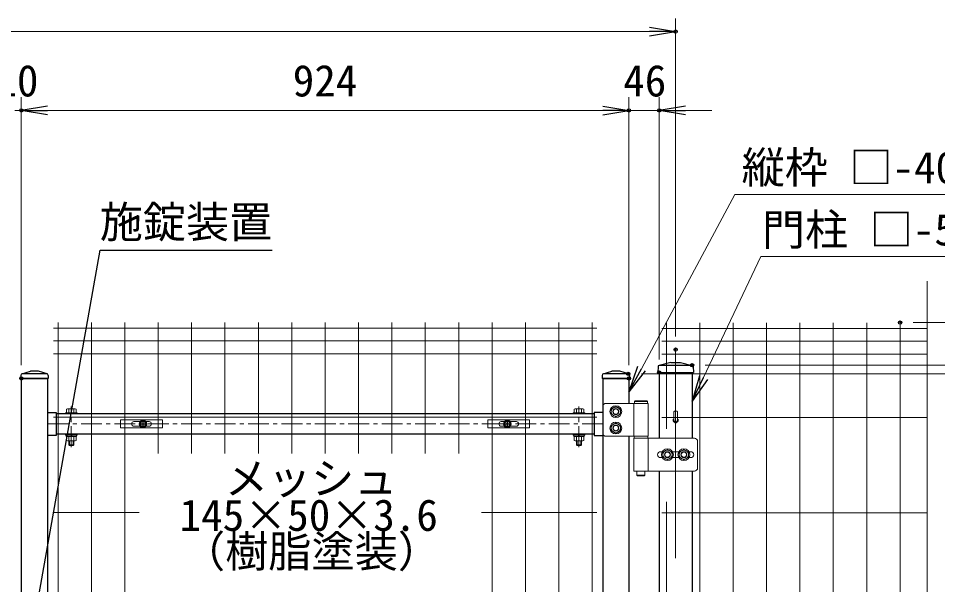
# Model space of a CAD drawing. Units: millimetres, scale not verified. Extents: x -4200 to 4200, y -2970 to 2970.
# Drawn here: x 1196 to 2594, y 779 to 1641 of the extents above; entities that cross this region are included whole.
import ezdxf
from ezdxf.enums import TextEntityAlignment as Align

# ---------------------------------------------------------------- set-up
doc = ezdxf.new("R2010")
doc.units = ezdxf.units.MM
doc.header["$LTSCALE"] = 10
doc.header["$PDMODE"] = 32
doc.header["$PDSIZE"] = 5
doc.linetypes.add('USER1', pattern=[50.8, 31.75, -6.35, 6.35, -6.35])
for name, color, linetype, lineweight in [('0-0_D-STR-TXT', 7, 'Continuous', 13), ('0-1_D-STR1', 1, 'Continuous', 25), ('0-2_D-STR-DIM', 7, 'Continuous', 13), ('0-3_0', 7, 'Continuous', 25), ('0-4_Defpoints', 6, 'Continuous', 25), ('0-8_D-STR3', 3, 'Continuous', 13), ('0-9_D-BMK', 2, 'USER1', 13), ('0-A_D-STR2', 7, 'Continuous', 13)]:
    doc.layers.add(name, color=color, linetype=linetype, lineweight=lineweight)
doc.styles.add('ＭＳ ゴシック', font='')
doc.styles.get('ＭＳ ゴシック').set_extended_font_data('MS Gothic')

# ---------------------------------------------------------------- blocks, each defined once
blk = doc.blocks.new('_Open')
at = {"layer": '0-3_0'}
blk.add_line((-10, 1.667), (0, 0), dxfattribs=at)
blk.add_lwpolyline([(-10, -1.667), (0, 0), (-10, 0)], dxfattribs=at)
blk = doc.blocks.new('U6')
at = {"layer": '0-1_D-STR1'}
for p, q in [((9446.9, 14218.9), (9580, 14260)), ((9700, 14260), (9580, 14260)), ((9833.1, 14218.9), (9700, 14260)), ((18286.9, 14218.9), (18420, 14260)), ((9430, 14196), (9430, 14150)), ((9850, 14150), (9430, 14150)), ((9440, 14150), (9440, 10130)), ((9440, 14150), (9840, 14150)), ((9826, 14220), (9454, 14220)), ((9840, 14150), (9840, 300)), ((9850, 14196), (9850, 14150)), ((18270, 14196), (18270, 14150)), ((18270, 14196), (18270, 14150)), ((18690, 14150), (18270, 14150)), ((18280, 14150), (18280, 300)), ((18280, 14150), (18680, 14150)), ((18666, 14220), (18294, 14220)), ((18680, 14150), (18680, 13770)), ((18690, 14196), (18690, 14150)), ((9840, 13632), (9970, 13632)), ((9970, 13632), (9970, 13283)), ((18150, 13612.5), (9970, 13612.5)), ((18150, 13632), (18150, 13283)), ((18280, 13632), (18150, 13632)), ((9970, 13283), (9840, 13283)), ((18150, 13302.5), (9970, 13302.5)), ((18150, 13283), (18280, 13283)), ((18680, 13270), (18680, 2655))]:
    blk.add_line(p, q, dxfattribs=at)
blk.add_lwpolyline([(18673.1, 14218.9), (18540, 14260), (18420, 14260)], dxfattribs=at)
for centre, start, end in [((9454, 14196), 90, 180), ((9826, 14196), 0, 90), ((18294, 14196), 90, 180), ((18294, 14196), 90, 180), ((18666, 14196), 0, 90)]:
    blk.add_arc(centre, 24, start, end, dxfattribs=at)
at = {"layer": '0-4_Defpoints'}
for centre in [(11290, 13457.5), (16830, 13457.5)]:
    blk.add_circle(centre, 40, dxfattribs=at)
at = {"layer": '0-8_D-STR3'}
for p, q in [((18280, 13720), (18280, 13320)), ((18970, 13770), (18330, 13770)), ((18754, 13770), (18754, 13270)), ((18962, 13800), (18762, 13800)), ((18962, 13770), (18762, 13770)), ((18952, 13810), (18772, 13810)), ((18970, 13770), (18970, 13270)), ((10110, 13628.5), (10110, 13612.5)), ((10110, 13628.5), (10290, 13628.5)), ((10110, 13612.5), (10290, 13612.5)), ((10125, 13628.5), (10125, 13683)), ((10275, 13628.5), (10125, 13628.5)), ((10256.3, 13688.5), (10143.8, 13688.5)), ((10162.5, 13628.5), (10162.5, 13683)), ((10237.5, 13628.5), (10237.5, 13683)), ((10275, 13628.5), (10275, 13683)), ((10290, 13628.5), (10290, 13612.5)), ((17830, 13628.5), (17830, 13612.5)), ((18010, 13628.5), (17830, 13628.5)), ((18010, 13612.5), (17830, 13612.5)), ((17845, 13628.5), (17845, 13683)), ((17845, 13628.5), (17995, 13628.5)), ((17863.7, 13688.5), (17976.2, 13688.5)), ((17882.5, 13628.5), (17882.5, 13683)), ((17957.5, 13628.5), (17957.5, 13683)), ((17995, 13628.5), (17995, 13683)), ((18010, 13628.5), (18010, 13612.5)), ((10110, 13302.5), (10110, 13286.5)), ((10110, 13302.5), (10290, 13302.5)), ((10110, 13286.5), (10290, 13286.5)), ((10203.8, 13266.5), (10192.2, 13286.5)), ((10210.7, 13266.5), (10199.1, 13286.5)), ((10290, 13302.5), (10290, 13286.5)), ((17830, 13302.5), (17830, 13286.5)), ((18010, 13302.5), (17830, 13302.5)), ((18010, 13286.5), (17830, 13286.5)), ((17909.3, 13266.5), (17920.8, 13286.5)), ((17916.2, 13266.5), (17927.8, 13286.5)), ((18010, 13302.5), (18010, 13286.5)), ((10125, 13266.5), (10125, 13207)), ((10143.8, 13201.5), (10256.3, 13201.5)), ((10160, 13138.5), (10160, 13201.5)), ((10162.5, 13266.5), (10162.5, 13207)), ((10170, 13128.5), (10170, 13201.5)), ((10230, 13128.5), (10230, 13201.5)), ((10237.5, 13266.5), (10237.5, 13207)), ((10240, 13138.5), (10240, 13201.5)), ((10275, 13266.5), (10275, 13207)), ((17845, 13266.5), (17845, 13207)), ((17976.2, 13201.5), (17863.7, 13201.5)), ((17880, 13138.5), (17880, 13201.5)), ((17882.5, 13266.5), (17882.5, 13207)), ((17890, 13128.5), (17890, 13201.5)), ((17950, 13128.5), (17950, 13201.5)), ((17957.5, 13266.5), (17957.5, 13207)), ((17960, 13138.5), (17960, 13201.5)), ((17995, 13266.5), (17995, 13207)), ((18330, 13270), (18970, 13270)), ((18754, 13240), (19674, 13240)), ((18754, 13240), (18754, 12740)), ((18757, 13270), (18967, 13270)), ((18967, 13270), (18967, 13240)), ((18970, 13240), (18970, 12740)), ((19724, 13190), (19724, 12790)), ((10160, 13138.5), (10170, 13128.5)), ((10160, 13138.5), (10240, 13138.5)), ((10230, 13128.5), (10170, 13128.5)), ((10230, 13128.5), (10240, 13138.5)), ((17890, 13128.5), (17880, 13138.5)), ((17960, 13138.5), (17880, 13138.5)), ((17890, 13128.5), (17950, 13128.5)), ((17960, 13138.5), (17950, 13128.5)), ((19160, 13035), (19187.1, 13035)), ((19342.9, 13035), (19437.1, 13035)), ((19592.9, 13035), (19620, 13035)), ((19115, 12990), (19115.1, 12990)), ((19160, 12945), (19187.1, 12945)), ((19342.9, 12945), (19437.1, 12945)), ((19592.9, 12945), (19620, 12945)), ((19665, 12990), (19665.1, 12990)), ((19674, 12740), (18754, 12740)), ((18802, 12740), (18802, 12680)), ((18922, 12740), (18922, 12680)), ((18812, 12670), (18802, 12680)), ((18922, 12680), (18802, 12680)), ((18912, 12670), (18812, 12670)), ((18912, 12670), (18922, 12680))]:
    blk.add_line(p, q, dxfattribs=at)
for points in [[(18480, 13726), (18409.9, 13685.5), (18409.9, 13604.5), (18480, 13564), (18550.1, 13604.5), (18550.1, 13685.5)], [(18480, 13476), (18409.9, 13435.5), (18409.9, 13354.5), (18480, 13314), (18550.1, 13354.5), (18550.1, 13435.5)], [(19265, 13071), (19194.9, 13030.5), (19194.9, 12949.5), (19265, 12909), (19335.1, 12949.5), (19335.1, 13030.5)], [(19515, 13071), (19444.9, 13030.5), (19444.9, 12949.5), (19515, 12909), (19585.1, 12949.5), (19585.1, 13030.5)]]:
    blk.add_lwpolyline(points, close=True, dxfattribs=at)
for points in [[(18772, 13810), (18762, 13800), (18762, 13770)], [(18952, 13810), (18962, 13800), (18962, 13770)], [(10277, 13266.5), (10123, 13266.5), (10123, 13286.5)], [(10277, 13266.5), (10277, 13286.5), (10123, 13286.5)], [(17843, 13266.5), (17997, 13266.5), (17997, 13286.5)], [(17843, 13266.5), (17843, 13286.5), (17997, 13286.5)], [(18757, 13270), (18757, 13240), (18967, 13240)]]:
    blk.add_lwpolyline(points, dxfattribs=at)
for centre, radius in [((18480, 13645), 90), ((18480, 13645), 70.3), ((18480, 13645), 45), ((18480, 13645), 40), ((18480, 13395), 90), ((18480, 13395), 70.3), ((18480, 13395), 45), ((18480, 13395), 40), ((19265, 12990), 90), ((19265, 12990), 70.3), ((19265, 12990), 45), ((19265, 12990), 45), ((19265, 12990), 40), ((19515, 12990), 90), ((19515, 12990), 70.3), ((19515, 12990), 45), ((19515, 12990), 45), ((19515, 12990), 40)]:
    blk.add_circle(centre, radius, dxfattribs=at)
for centre, radius, start, end in [((18330, 13720), 50, 90, 180), ((10143.8, 13654), 34.5, 57.13278, 122.86722), ((10200, 13558.6), 129.9, 73.22135, 106.77865), ((10256.3, 13654), 34.5, 57.13278, 122.86722), ((17863.7, 13654), 34.5, 57.13278, 122.86722), ((17920, 13558.6), 129.9, 73.22135, 106.77865), ((17976.2, 13654), 34.5, 57.13278, 122.86722), ((18330, 13320), 50, 180, 270), ((10143.8, 13236), 34.5, 237.13278, 302.86722), ((10200, 13331.4), 129.9, 253.22135, 286.77865), ((10256.3, 13236), 34.5, 237.13278, 302.86722), ((17863.7, 13236), 34.5, 237.13278, 302.86722), ((17920, 13331.4), 129.9, 253.22135, 286.77865), ((17976.2, 13236), 34.5, 237.13278, 302.86722), ((19674, 13190), 50, 0, 90), ((19160, 12990), 45, 90, 180), ((19620, 12990), 45, 0, 90), ((19160, 12990), 45, 180, 270), ((19620, 12990), 45, 270, 0), ((19674, 12790), 50, 270, 0)]:
    blk.add_arc(centre, radius, start, end, dxfattribs=at)
at = {"layer": '0-9_D-BMK'}
for p, q in [((10200, 13104), (10200, 13724.9)), ((17920, 13104), (17920, 13724.9)), ((9840, 13457.5), (18280, 13457.5))]:
    blk.add_line(p, q, dxfattribs=at)
blk = doc.blocks.new('A$C1aa64d16')
at = {"layer": '0-8_D-STR3'}
for p, q in [((-339.9, 60), (295.1, 60)), ((-339.9, -60), (-339.9, 60)), ((-137.4, 35), (-45.6, 35)), ((-18.5, 4.2), (-31.5, 3.9)), ((-31.5, 3.9), (-31.5, -4)), ((-4, 31.5), (-4.2, 18.5)), ((-4, 31.5), (4, 31.5)), ((4, 31.5), (4.2, 18.5)), ((18.5, 4.2), (31.5, 3.9)), ((31.5, 3.9), (31.5, -4)), ((45.6, 35), (92.6, 35)), ((-137.4, -35), (-45.6, -35)), ((-18.5, -4.2), (-31.5, -4)), ((-4, -31.5), (-4.2, -18.5)), ((18.5, -4.2), (31.5, -4)), ((45.6, -35), (92.6, -35))]:
    blk.add_line(p, q, dxfattribs=at)
for points in [[(-339.9, -60), (295.1, -60), (295.1, 60)], [(-4, -31.5), (4, -31.5), (4.2, -18.5)]]:
    blk.add_lwpolyline(points, dxfattribs=at)
for radius in [57.5, 52.5]:
    blk.add_circle((0, 0), radius, dxfattribs=at)
for centre, radius, start, end in [((-137.4, 0), 35, 90, 270), ((-19.1, 19), 14.9, 270, 0), ((19.1, 19), 14.9, 180, 270), ((92.6, 0), 35, 270, 90), ((-19.1, -19), 14.9, 0, 90), ((19.1, -19), 14.9, 90, 180)]:
    blk.add_arc(centre, radius, start, end, dxfattribs=at)
blk = doc.blocks.new('A$Cf29bf4b8')
at = {"layer": '0-8_D-STR3'}
for p, q in [((-295.2, 60), (339.8, 60)), ((-295.2, -60), (-295.2, 60)), ((-92.7, 35), (-45.6, 35)), ((-18.5, 4.2), (-31.5, 3.9)), ((-31.5, 3.9), (-31.5, -4)), ((-4, 31.5), (-4.2, 18.5)), ((-4, 31.5), (4, 31.5)), ((4, 31.5), (4.2, 18.5)), ((18.5, 4.2), (31.5, 3.9)), ((31.5, 3.9), (31.5, -4)), ((45.6, 35), (137.3, 35)), ((-92.7, -35), (-45.6, -35)), ((-18.5, -4.2), (-31.5, -4)), ((-4, -31.5), (-4.2, -18.5)), ((18.5, -4.2), (31.5, -4)), ((45.6, -35), (137.3, -35))]:
    blk.add_line(p, q, dxfattribs=at)
for points in [[(-295.2, -60), (339.8, -60), (339.8, 60)], [(-4, -31.5), (4, -31.5), (4.2, -18.5)]]:
    blk.add_lwpolyline(points, dxfattribs=at)
for radius in [57.5, 52.5]:
    blk.add_circle((0, 0), radius, dxfattribs=at)
for centre, radius, start, end in [((-92.7, 0), 35, 90, 270), ((-19.1, 19), 14.9, 270, 0), ((19.1, 19), 14.9, 180, 270), ((137.3, 0), 35, 270, 90), ((-19.1, -19), 14.9, 0, 90), ((19.1, -19), 14.9, 90, 180)]:
    blk.add_arc(centre, radius, start, end, dxfattribs=at)
blk = doc.blocks.new('MLeader1')
at = {"layer": '0-0_D-STR-TXT', "lineweight": 25}
blk.add_line((1234.3, 763.9), (1220.73, 725.68), dxfattribs=at)
for points in [[(1227.74, 765.07), (1320.73, 1287.88), (1568.02, 1287.88), (1582.34, 1287.88)], [(1221.17, 766.23), (1220.73, 725.68), (1227.74, 765.07)]]:
    blk.add_lwpolyline(points, dxfattribs=at)

msp = doc.modelspace()

# ---------------------------------------------------------------- linework, layer by layer
at = {"layer": '0-0_D-STR-TXT'}
for points in [[(2853.66, 1372.47), (2285.53, 1372.47), (2143.62, 1107.45)], [(2886.9, 1277.96), (2325.38, 1277.96), (2237.91, 1094)]]:
    msp.add_lwpolyline(points, dxfattribs=at)
at = {"layer": '0-1_D-STR1'}
for p, q in [((2168.89, 1110.68), (2168.73, 1101.68)), ((2188.23, 1116.68), (2170.44, 1112.6)), ((2170.82, 1112.68), (2220.65, 1112.68)), ((2188.23, 1116.68), (2203.23, 1116.68)), ((2203.23, 1116.68), (2221.02, 1112.6)), ((2222.58, 1110.68), (2222.73, 1101.68)), ((2168.73, 1101.68), (2222.73, 1101.68)), ((2170.73, 1101.68), (2170.73, 1001.68)), ((2220.73, 1101.68), (2220.73, 1001.68)), ((2170.73, 951.68), (2170.73, -109.82)), ((2220.73, 951.68), (2220.73, -109.82))]:
    msp.add_line(p, q, dxfattribs=at)
for centre, radius, start, end in [((2170.89, 1110.65), 2, 102.93782, 179), ((2220.58, 1110.65), 2, 1, 77.06218), ((2195.73, 1029.68), 4, 162.5424, 17.4576)]:
    msp.add_arc(centre, radius, start, end, dxfattribs=at)
at = {"layer": '0-2_D-STR-DIM'}
for p, q in [((2195.73, 1156.69), (2195.73, 1640.51)), ((235.73, 1620.51), (2155.73, 1620.51)), ((1200.73, 1112.68), (1200.73, 1520.51)), ((1200.73, 1112.68), (1200.73, 1520.51)), ((2124.73, 1112.68), (2124.73, 1520.51)), ((2124.73, 1112.68), (2124.73, 1520.51)), ((2170.73, 1121.68), (2170.73, 1520.51)), ((1190.73, 1500.51), (1200.73, 1500.51)), ((1240.73, 1500.51), (1280.73, 1500.51)), ((1240.73, 1500.51), (2084.73, 1500.51)), ((2084.73, 1500.51), (2044.73, 1500.51)), ((2124.73, 1500.51), (2170.73, 1500.51)), ((2210.73, 1500.51), (2250.73, 1500.51)), ((2556.92, 1177.68), (3206.64, 1177.68)), ((2240.65, 1112.68), (3086.64, 1112.68)), ((2143.7, 1099.68), (2966.64, 1099.68))]:
    msp.add_line(p, q, dxfattribs=at)
at = {"layer": '0-4_Defpoints'}
for p in [(2195.73, 1620.51), (1200.73, 1500.51), (2124.73, 1500.51), (2170.73, 1500.51), (2536.92, 1177.68), (2195.73, 1136.69), (2220.65, 1112.68), (1200.73, 1092.68), (2123.7, 1099.68), (2124.73, 1092.68), (2170.73, 1101.68)]:
    msp.add_point(p, dxfattribs=at)
at = {"layer": '0-8_D-STR3'}
for p, q in [((2193.13, 1041.85), (2193.13, 1029.69)), ((2198.33, 1041.85), (2198.33, 1029.69))]:
    msp.add_line(p, q, dxfattribs=at)
msp.add_arc((2195.73, 1029.69), 2.6, 180, 0, dxfattribs=at)
msp.add_ellipse((2195.73, 1041.84), major_axis=(-2.6, 0), ratio=0.649974, start_param=3.1415927, end_param=6.2831853, dxfattribs=at)
at = {"layer": '0-9_D-BMK'}
msp.add_line((2195.73, 1136.69), (2195.73, -607.32), dxfattribs=at)
at = {"layer": '0-A_D-STR2'}
for p, q in [((2578.11, 448.29), (2578.11, 1240.68)), ((1256.57, 1177.68), (1256.57, -292.32)), ((1307.34, 1177.68), (1307.34, -292.32)), ((1358.11, 1177.68), (1358.11, -292.32)), ((1408.88, 1177.68), (1408.88, 978.37)), ((1459.65, 1177.68), (1459.65, 978.37)), ((1510.42, 1177.68), (1510.42, 978.37)), ((1561.19, 1177.68), (1561.19, 978.37)), ((1611.96, 1177.68), (1611.96, 978.37)), ((1662.73, 1177.68), (1662.73, 978.37)), ((1713.5, 1177.68), (1713.5, 978.37)), ((1764.27, 1177.68), (1764.27, 978.37)), ((1815.04, 1177.68), (1815.04, 978.37)), ((1865.81, 1177.68), (1865.81, 978.37)), ((1916.58, 1177.68), (1916.58, -292.32)), ((1967.35, 1177.68), (1967.35, -292.32)), ((2018.12, 1177.68), (2018.12, -292.32)), ((2068.89, 1177.68), (2068.89, -292.32)), ((2181.57, 1177.13), (2181.57, 1015.88)), ((2232.34, 1177.13), (2232.34, -292.87)), ((2283.11, 1177.13), (2283.11, -292.87)), ((2333.88, 1177.13), (2333.88, -292.87)), ((2384.65, 1177.13), (2384.65, -292.87)), ((2435.42, 1177.13), (2435.42, -292.87)), ((2486.19, 1177.13), (2486.19, -292.87)), ((2536.92, 1177.68), (2536.92, -292.32)), ((1249.57, 1169.26), (2075.89, 1169.26)), ((2174.57, 1168.71), (2578.11, 1168.71)), ((1249.57, 1149.68), (2075.89, 1149.68)), ((2174.57, 1149.13), (2578.11, 1149.13)), ((1249.57, 1130.11), (2075.89, 1130.11)), ((2174.57, 1129.56), (2578.11, 1129.56)), ((1249.57, 1033.68), (2075.89, 1033.68)), ((2174.57, 1033.13), (2578.11, 1033.13)), ((2181.57, 904.81), (2181.57, -59.54)), ((1249.57, 888.56), (1379.68, 888.56)), ((1900.55, 888.56), (2075.89, 888.56)), ((2174.57, 888.01), (2578.11, 888.01))]:
    msp.add_line(p, q, dxfattribs=at)

# ---------------------------------------------------------------- block references
at = {"layer": '0-0_D-STR-TXT'}
msp.add_blockref('MLeader1', (0, 0), dxfattribs=at)
at = {"layer": '0-0_D-STR-TXT', "xscale": 4, "yscale": 4}
for p, rotation in [((2124.74, 1072.19), 241.83213), ((2220.73, 1057.88), 244.57071)]:
    msp.add_blockref('_Open', p, dxfattribs=dict(at, rotation=rotation))
at = {"layer": '0-2_D-STR-DIM'}
for name, p, xscale, yscale in [('_Open', (2195.73, 1620.51), 4, 4), ('_Open', (2124.73, 1500.51), 4, 4), ('_Open', (2124.73, 1500.51), 4, 4), ('U6', (256.73, -322.32), 0.1, 0.1), ('A$C1aa64d16', (1385.73, 1023.44), 0.1, 0.1), ('A$Cf29bf4b8', (1939.73, 1023.44), 0.1, 0.1)]:
    msp.add_blockref(name, p, dxfattribs=dict(at, xscale=xscale, yscale=yscale))
at = {"layer": '0-2_D-STR-DIM', "xscale": 4, "yscale": 4, "rotation": 180}
for p in [(1200.73, 1500.51), (1200.73, 1500.51), (2170.73, 1500.51)]:
    msp.add_blockref('_Open', p, dxfattribs=at)

# ---------------------------------------------------------------- texts
at = {"layer": '0-0_D-STR-TXT', "style": 'ＭＳ ゴシック'}
for s, p in [('縦枠 □-40x40x1.6', (2296.02, 1375.17)), ('施錠装置', (1319.92, 1292.27)), ('門柱 □-50x50x2.3', (2326.99, 1280.66)), ('メッシュ', (1510.17, 902.16)), ('145×50×3.6', (1441.48, 846.3)), ('（樹脂塗装）', (1445.19, 791.01))]:
    msp.add_text(s, height=48.09, dxfattribs=at).set_placement(p, align=Align.BOTTOM_LEFT)
at = {"layer": '0-2_D-STR-DIM', "style": 'ＭＳ ゴシック'}
for s, p in [('10', (1161.33, 1507.26)), ('924', (1613.48, 1507.26)), ('46', (2116.01, 1507.26))]:
    msp.add_text(s, height=48.09, dxfattribs=at).set_placement(p, align=Align.BOTTOM_LEFT)

doc.saveas('drawing.dxf')
